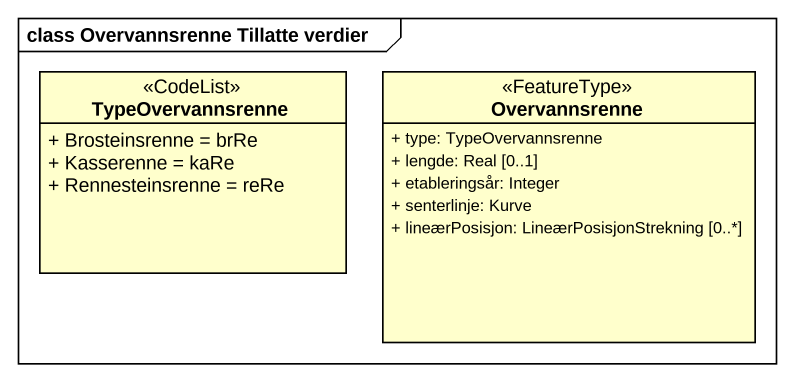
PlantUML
@startuml
mainframe class Overvannsrenne Tillatte verdier
hide circle
hide empty members
skinparam classAttributeIconSize 0
class TypeOvervannsrenne <<CodeList>> {
  + Brosteinsrenne = brRe
  + Kasserenne = kaRe
  + Rennesteinsrenne = reRe
}
class Overvannsrenne <<FeatureType>> {
  + type: TypeOvervannsrenne
  + lengde: Real [0..1]
  + etableringsår: Integer
  + senterlinje: Kurve
  + lineærPosisjon: LineærPosisjonStrekning [0..*]
}
@enduml
